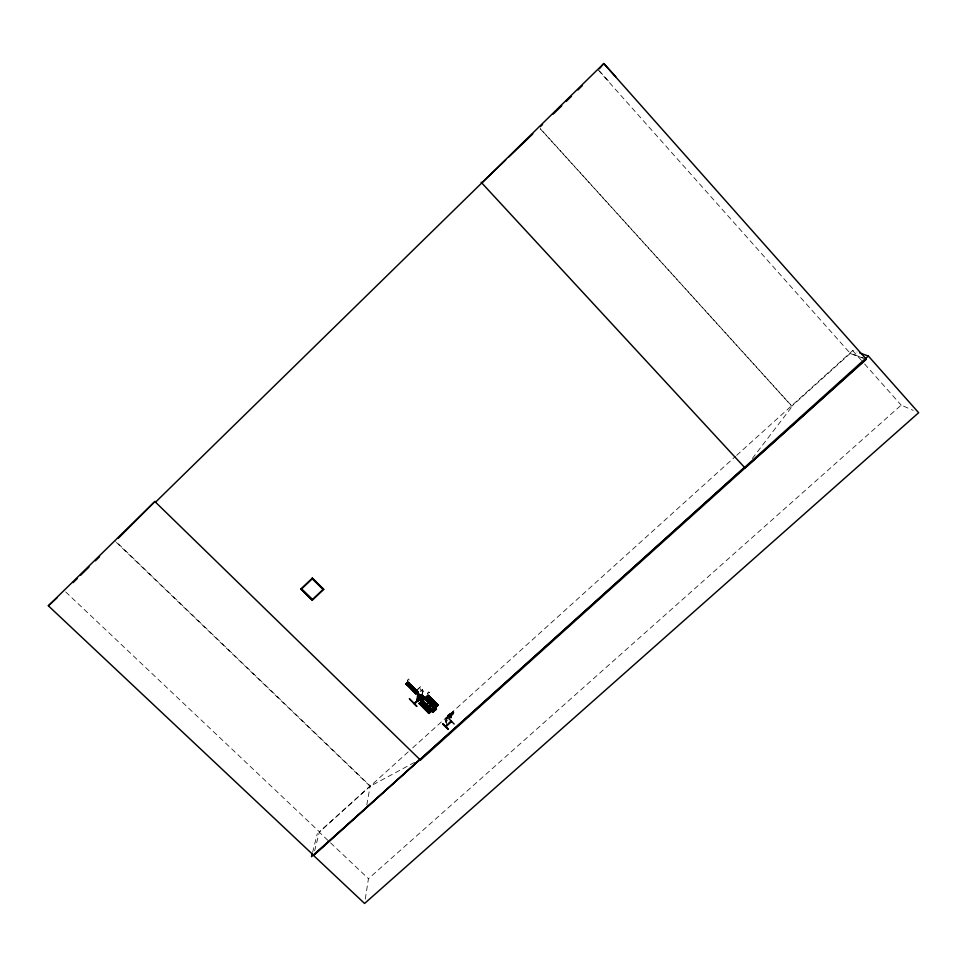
<?xml version="1.0" encoding="UTF-8"?>
<svg xmlns="http://www.w3.org/2000/svg" width="967" height="967" viewBox="0 0 967 967"><rect width="100%" height="100%" fill="white"/><g stroke="black" fill="none" stroke-linecap="round" stroke-linejoin="round"><path stroke-width="0.73" stroke-dasharray="4.83 3.63" d="M449.498 718.904L451.432 715.991L451.565 712.739L451.613 717.647M450.465 716.583L449.147 714.891M450.912 717.925L451.625 713.634L449.74 714.069L445.932 718.662L449.776 714.178M451.106 718.106L451.504 713.646M449.546 717.055L448.954 715.967M449.582 717.683L451.516 714.782L449.595 715.217L448.99 716.861M448.507 714.54L447.866 716.704L449.788 715L449.111 713.984M446.089 722.627L446.536 718.022L446.403 726.036M446.778 719.907L446.814 719.001M446.863 718.699L447.951 715L451.504 712.8M445.896 722.446L446.053 717.828L447.866 714.939L451.625 712.8M428.647 692.046L429.408 692.783M428.889 692.167L429.384 692.662M427.499 693.895L427.897 692.686M427.571 693.968L428.816 692.094M423.22 691.079L422.337 689.652M422.446 690.849L422.204 689.689M416.1 691.006L420.681 686.618L420.294 690.257M408.799 678.919L407.542 680.841L407.663 679.898M365.272 899.092L368.463 878.689L901.184 405.125L913.271 410.395M366.795 804.907L370.192 785.893L115.508 541.109M421.817 695.72L422.893 691.357M421.926 695.829L423.195 690.668L422.337 690.74M314.626 850.912L319.376 831.777L370.192 785.893M312.595 852.35L317.297 833.602M453.644 711.434L452.242 714.54L449.425 717.091L449.679 715.096M451.71 713.743L449.643 716.885M451.686 713.767L449.595 716.825M452.894 711.966L450.308 715.846L452.955 712.026M447.83 716.958L448.531 715.447M446.899 717.792L447.939 715.834M420.73 691.429L422.132 689.906M409.222 679.753L409.077 680.006M449.957 717.635L452.798 714.528L454.031 712.413L453.644 711.301M450.417 714.589L449.715 714.117M449.57 715.266L445.835 719.883L447.673 719.4M450.247 716.777L451.42 714.722M449.292 717.2L450.537 715.375L450.646 713.694L449.752 713.235M420.826 691.236L421.419 690.511M450.61 714.589L448.108 717.526M752.314 458.503L792.154 406.394L540.396 128.732M450.03 714.903L453.704 711.361M417.865 689.181L420.681 686.618M408.231 751.879L319.279 832.2L368.463 878.689M412.716 747.829L735.536 456.364M736.661 455.348L852.701 350.574L856.967 352.061M540.323 128.841L791.792 406.176L850.271 353.378L863.483 358.092M446.609 718.118L446.283 718.759M447.757 716.982L449.655 715.266M421.552 690.16L422.313 689.797M414.625 762.347L370.119 786.292L116.342 542.39M447.745 718.602L445.932 718.952M445.775 720.971C450.598 719.448 442.596 723.667 446.053 717.828M850.9 353.753L863.519 358.261M65.696 591.949L319.376 831.777M452.072 712.401L447.963 717.514L449.304 715.447M452.798 714.528L454.019 712.522M599.371 70.929L609.947 82.654M598.259 70.035L850.271 353.378M852.701 350.574L863.591 362.818M864.571 363.943L901.184 405.125"/><path stroke-width="1.45" d="M454.152 724.029L448.773 718.554M450.985 721.95L450.767 721.37M451.166 721.007L446.403 726.144L445.714 725.915M451.42 721.563L451.335 720.959M448.458 729.142L442.971 723.775M445.751 725.951L445.944 726.555M446.113 725.564L445.932 726.507L451.456 721.515M435.96 707.058L438.015 705.064L427.958 695.43M421.479 694.548L436.371 709.21L421.044 694.947L436.383 709.198L421.491 694.536L418.191 697.509L433.119 712.135L418.24 697.485M437.011 704.145L435.114 705.789M436.335 703.48L434.437 705.136M434.642 707.784L431.814 710.262M435.331 702.489L433.434 704.145M433.651 706.696L430.811 709.27M434.437 701.607L432.539 703.263M433.421 700.616L431.536 702.272M432.14 705.209L429.3 707.784M430.835 711.712L421.165 701.728L419.17 703.468L428.985 713.38M430.786 703.988L427.958 706.478M429.312 709.851L427.414 711.494M429.977 710.503L428.091 712.159M429.275 702.501L426.447 704.991M428.296 708.859L426.411 710.503M427.402 707.977L425.516 709.633M426.399 706.986L424.513 708.642M416.511 692.481L423.933 699.842L416.813 692.215M407.264 682.666L424.259 699.54L416.789 692.227M421.527 697.304L414.456 703.879M418.771 700.193L418.215 700.7L417.055 699.552L417.611 699.044L418.771 700.193L418.167 701.172L416.995 700.035L417.684 694.717M418.167 701.172L418.759 695.781M419.231 695.346L418.638 700.664L417.563 699.516L418.155 694.294M416.62 706.357L409.476 698.754M417.889 691.949L415.834 693.883L406.019 683.85L408.062 682.061L418.034 691.901L417.393 692.481L407.53 682.521L417.986 691.937L407.784 682.206M416.209 690.293L414.311 691.949M414.166 703.553L421.225 696.989L414.154 703.565M414.287 688.407L412.401 690.075M413.284 687.416L411.386 689.072M412.691 689.193L413.272 688.274M425.407 708.074L425.951 708.835L426.266 707.759M432.491 701.571L432.684 702.38M859.82 353.052L868.342 356.013L918.65 412.728L364.583 903.468L313.501 855.42L744.481 467.339M312.232 853.801L311.507 856.677L419.871 759.53M323.74 589.399L312.317 578.133L323.74 589.399L312.305 600.217L300.93 588.867L312.305 600.217M323.111 589.374L312.317 578.737L323.111 589.374L312.305 599.613L301.511 589.012L312.353 599.492M433.554 702.006L432.684 702.332M445.702 726.314L451.263 721.297M435.585 709.863L420.73 695.128L435.791 709.742M420.415 702.272L430.762 711.785L420.548 702.296M426.35 696.881L436.625 706.454L426.193 697.074L436.008 707.022L436.625 706.466M433.083 712.159L436.153 709.27M434.062 711.265L418.747 697.014L419.195 696.603M420.911 701.957L420.572 702.272M426.87 696.421L428.236 695.297L438.16 705.088L437.519 705.668L427.45 695.889M419.376 703.335L429.59 712.836L419.533 703.118M416.209 693.544L406.176 683.669M432.479 701.619L433.567 701.921M599.31 68.802L603.807 63.532L615.834 76.889M448.156 729.408L442.717 724.017M429.336 713.078L419.327 703.263L429.106 713.235L429.602 712.812M418.397 697.28L433.53 711.748L418.602 697.159M419.037 703.65L419.666 703.069M426.06 697.267L426.556 696.772L436.371 706.684M427.595 695.889L428.091 695.394L438.16 705.076M415.87 693.871L416.499 693.291M405.886 684.044L406.515 683.464M118.373 538.196L154.877 501.535L155.542 502.163L603.807 63.532L866.13 359.035L420.464 760.11L154.877 501.535M313.55 855.227L48.35 605.789L154.962 501.45M73.081 582.617L77.324 578.471M80.503 575.353L88.988 567.049M95.358 560.824L99.601 556.678M540.372 126.665L542.523 124.574M553.233 114.082L561.815 105.693M566.106 101.499L571.461 96.253M577.891 89.967L582.182 85.773M481.771 182.944L505.693 159.978M508.944 156.847L532.865 133.869M300.87 588.988L312.317 578.133M301.511 589.012L312.317 578.737M48.35 605.789L57.017 597.86M407.034 684.866L408.932 683.125M414.505 703.698L422.797 696.119M428.103 695.358L426.205 697.086L436.117 706.853M420.512 702.368L419.835 702.804M420.331 704.254L421.938 702.804L420.186 704.459M427.366 697.872L428.961 696.421M427.209 698.077L429.106 696.349M430.992 711.434L428.937 713.428L419.267 703.444M313.501 855.42L868.342 356.013M866.335 359.265L745.073 467.98L481.131 182.243M412.438 688.311L413.26 688.323M417.659 692.239L407.687 682.4M416.136 693.605L406.019 683.85M420.838 702.018L430.508 712.014M426.266 707.808L425.395 708.412M421.068 701.752L430.859 711.7L420.923 701.812M417.611 699.129L418.699 700.193M409.44 698.923L416.898 706.224M427.825 695.672L437.785 705.427L427.728 695.696M416.886 690.885L414.988 692.686L416.886 690.885M415.206 689.229L413.296 691.018L415.206 689.229"/></g></svg>
